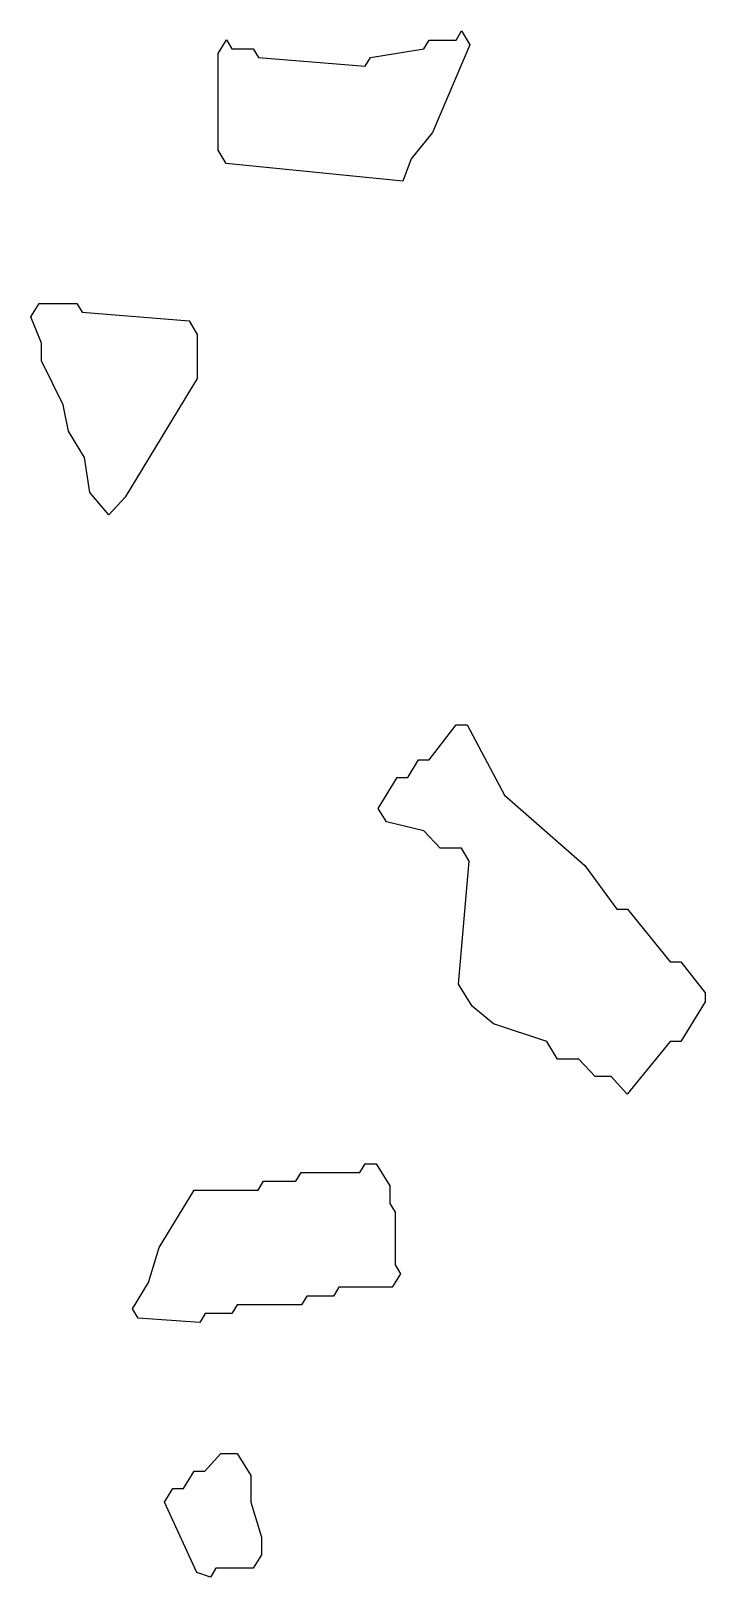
# Model space of a CAD drawing. Header units: millimetres. Extents: x 0 to 5799, y 0 to 622.
# Drawn here: x 433.3 to 643.5, y 10.9 to 493.2 of the extents above; entities outside this region: 3.
import ezdxf

# ---------------------------------------------------------------- set-up
doc = ezdxf.new("R2010")
doc.units = ezdxf.units.MM
doc.layers.add('M', color=7, linetype='Continuous')

msp = doc.modelspace()

# ---------------------------------------------------------------- linework, layer by layer
at = {"layer": 'M'}
for points in [[(5749.25, 572.26), (5740.91, 577.75), (5727.55, 580.49), (5725.89, 583.22), (5719.23, 583.22), (5714.23, 588.69), (5705.9, 588.69), (5698.34, 598.34), (5698.34, 617.57), (5700.89, 621.75), (5704.33, 621.75), (5706, 619.01), (5716, 619.01), (5717.65, 616.3), (5724.32, 619.04), (5726, 616.27), (5729.33, 616.27), (5731.89, 612.07), (5728.57, 606.6), (5735.95, 597.16), (5741.67, 603.88), (5740.01, 612.08), (5742.59, 616.32), (5745.98, 613.53), (5756, 613.53), (5757.65, 610.82), (5764.32, 613.56), (5766, 610.8), (5776, 610.8), (5798.56, 576.47), (5795.97, 572.21), (5792.64, 574.95), (5791, 572.26), (5771, 572.26), (5769.28, 569.43), (5767.55, 572.26), (5749.25, 572.26)], [(13.34, 450.48), (13.34, 453.23), (0, 477.89), (4.2, 487.54), (7.58, 490.32), (10.89, 490.32), (12.55, 493.06), (20.9, 493.06), (25.9, 498.53), (29.33, 498.53), (35.2, 488.89), (40.22, 472.41), (22.63, 440.77), (13.34, 450.48)], [(494.22, 451.79), (491.68, 455.97), (491.68, 486.14), (494.28, 490.41), (496, 487.58), (502.67, 487.58), (504.34, 484.84), (537.56, 482.11), (539.22, 484.84), (555.88, 487.57), (557.55, 490.32), (565.89, 490.32), (567.61, 493.15), (570.22, 488.86), (558.53, 461.42), (551.87, 453.21), (549.35, 446.3), (494.22, 451.79)], [(451.68, 349.17), (450.02, 360.13), (445.02, 368.34), (443.35, 376.56), (436.68, 390.26), (436.68, 395.74), (433.33, 403.98), (435.89, 408.18), (447.67, 408.18), (449.34, 405.44), (482.67, 402.7), (485.21, 398.52), (485.21, 384.78), (462.69, 347.78), (457.61, 342.21), (451.68, 349.17)], [(614.23, 167.03), (609.23, 167.03), (604.23, 172.5), (597.55, 172.5), (594.21, 177.99), (577.56, 183.46), (570.87, 188.96), (566.68, 195.85), (570.01, 234.18), (567.55, 238.22), (560.9, 238.22), (555.89, 243.7), (544.21, 246.44), (541.66, 250.64), (547.55, 260.32), (550.89, 260.32), (554.22, 265.8), (557.56, 265.8), (565.89, 276.75), (569.34, 276.75), (581.02, 254.81), (606.02, 232.91), (616, 219.25), (619.33, 219.25), (632.66, 202.82), (635.99, 202.82), (643.54, 193.17), (643.54, 190.37), (636, 177.98), (632.66, 177.98), (619.28, 161.5), (614.23, 167.03)], [(466.72, 91.73), (464.99, 94.57), (470.02, 102.82), (473.35, 113.77), (484.22, 131.63), (504.22, 131.63), (505.89, 134.37), (515.89, 134.37), (517.55, 137.11), (535.89, 137.11), (537.55, 139.84), (541, 139.84), (545.21, 132.93), (545.21, 127.45), (546.88, 124.71), (546.88, 108.28), (548.56, 105.52), (546, 101.31), (529.33, 101.31), (527.67, 98.57), (519.33, 98.57), (517.67, 95.83), (497.67, 95.83), (496, 93.1), (487.67, 93.1), (486, 90.35), (466.72, 91.73)], [(5609.21, 2.74), (5606.66, 9.7), (5619.2, 24.8), (5644.2, 63.15), (5650.87, 68.62), (5664.29, 87.91), (5683.53, 53.54), (5688.54, 42.56), (5688.54, 37.04), (5675.21, 12.4), (5675.21, 6.92), (5672.69, 2.77), (5669.31, 0), (5609.21, 2.74)], [(485.04, 12.34), (475, 34.33), (477.55, 38.53), (480.89, 38.53), (484.22, 44.01), (487.57, 44.01), (492.57, 49.49), (497.67, 49.49), (501.88, 42.57), (501.88, 34.34), (505.21, 23.39), (505.21, 17.87), (502.67, 13.69), (491, 13.69), (489.32, 10.93), (485.04, 12.34)]]:
    msp.add_lwpolyline(points, close=True, dxfattribs=at)

doc.saveas('drawing.dxf')
